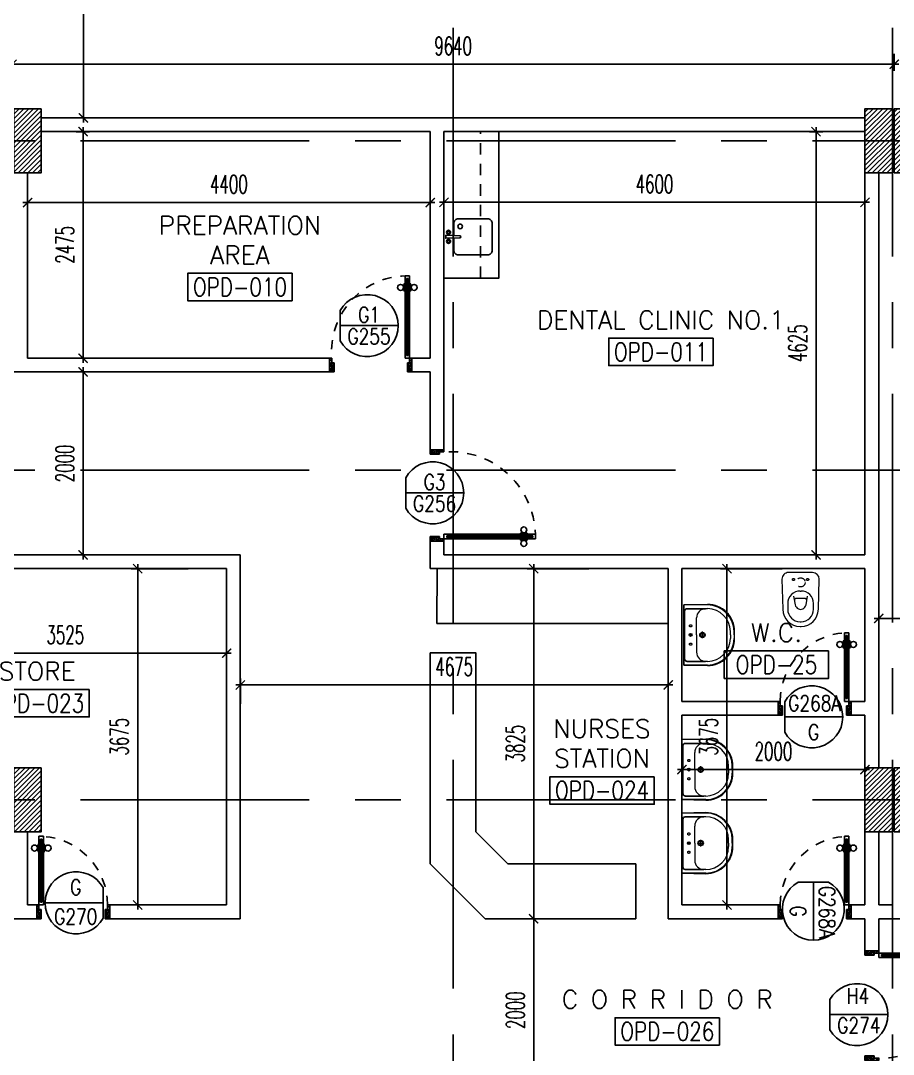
# Model space of a CAD drawing. Extents: x 417819.9 to 417911.9, y 43448 to 43539.2.
# Drawn here: x 417863.95 to 417873.49, y 43471.29 to 43482.59 of the extents above; entities that cross this region are included whole.
import ezdxf
from ezdxf.enums import TextEntityAlignment as Align

# ---------------------------------------------------------------- set-up
doc = ezdxf.new("R2010")
doc.units = 0
doc.header["$MEASUREMENT"] = 0
doc.header["$PDMODE"] = 3
doc.header["$PDSIZE"] = 0.1
for name, pattern in [('CENTERX2', [4, 2.5, -0.5, 0.5, -0.5]), ('DASHED', [0.75, 0.5, -0.25]), ('HIDDEN', [0.375, 0.25, -0.125]), ('HIDDEN2', [0.1875, 0.125, -0.0625])]:
    doc.linetypes.add(name, pattern=pattern)
doc.layers.get('0').update_dxf_attribs({"linetype": 'CONTINUOUS'})
doc.layers.get('DEFPOINTS').update_dxf_attribs({"linetype": 'CONTINUOUS'})
for name, color, linetype in [('AXES', 11, 'CENTERX2'), ('COL', 2, 'CONTINUOUS'), ('COUNTER', 2, 'CONTINUOUS'), ('DIM', 4, 'CONTINUOUS'), ('DOOR', 4, 'CONTINUOUS'), ('DOOR-CR', 2, 'CONTINUOUS'), ('DOOR-NO', 3, 'CONTINUOUS'), ('EJ', 8, 'CONTINUOUS'), ('FIX', 3, 'CONTINUOUS'), ('HAT', 8, 'CONTINUOUS'), ('ME-FIX', 3, 'CONTINUOUS'), ('RM-BOX', 2, 'CONTINUOUS'), ('RM-NAME', 2, 'CONTINUOUS'), ('RM-NO', 2, 'CONTINUOUS'), ('WALL', 2, 'CONTINUOUS')]:
    doc.layers.add(name, color=color, linetype=linetype)
doc.layers.get('EJ').off()
doc.styles.add('ROMANS', font='ROMANS.shx', dxfattribs={"width": 0.6})
doc.dimstyles.new('STANDARD in', dxfattribs={"dimtxt": 0.2, "dimasz": 0.1, "dimexe": 0.07, "dimexo": 0.05, "dimgap": 0.1, "dimtad": 1, "dimdec": 0, "dimlfac": 1000, "dimzin": 0, "dimdsep": 46, "dimtxsty": 'ROMANS', "dimblk": 'ARCHTICK', "dimcen": 0.05, "dimdle": 0.05, "dimclrd": 4, "dimclre": 4, "dimclrt": 2, "dimadec": 0, "dimazin": 0, "dimtfac": 1, "dimtdec": 0, "dimtmove": 2, "dimatfit": 3, "dimfxl": 0, "dimtolj": 1, "dimtzin": 0, "dimarcsym": 0})

# ---------------------------------------------------------------- blocks, each defined once
blk = doc.blocks.new('RM1')
at = {"layer": 'RM-BOX'}
blk.add_lwpolyline([(570, -200), (-570, -200), (-570, -500), (570, -500)], close=True, dxfattribs=at)
at = {"layer": 'RM-NAME', "style": 'ROMANS'}
for tag, p in [('ROOMNAME1', (0, 324)), ('ROOMNAME2', (0, 0))]:
    blk.add_attdef(tag, text='', height=200, dxfattribs=at).set_placement(p, align=Align.MIDDLE)
at = {"layer": 'RM-NO', "style": 'ROMANS', "width": 0.8}
blk.add_attdef('ROOMNO', text='', height=200, dxfattribs=at).set_placement((0, -350), align=Align.MIDDLE)
blk = doc.blocks.new('DD1')
at = {"layer": 'DOOR-CR'}
blk.add_line((-316, 0), (316, 0), dxfattribs=at)
blk.add_lwpolyline([(-316, -166, 3.820224), (-316, 166)], format="xyb", close=True, dxfattribs=at)
at = {"layer": 'DOOR-NO', "color": 255, "style": 'ROMANS'}
for tag, width, p in [('G', 0.8, (-22, 156)), ('0000', 0.7, (-22, -136))]:
    blk.add_attdef(tag, text='', height=196, dxfattribs=dict(at, width=width)).set_placement(p, align=Align.MIDDLE)
blk = doc.blocks.new('DOOR90')
at = {"layer": 'DOOR', "color": 7, "linetype": 'ByBlock'}
for p, q in [((-150, 0), (0, 0)), ((-150, 0), (-150, -25)), ((0, -50), (-114, 0)), ((0, -50), (-40, 0)), ((0, -50), (0, 0)), ((-1000, -25), (-1050, -25)), ((-1050, -75), (-1050, -25)), ((-1050, -25), (-1050, -75)), ((-1000, -75), (-1050, -75)), ((-1000, -42), (-1020, -42)), ((-1020, -42), (-1020, -58)), ((-1000, -58), (-1020, -58)), ((-1000, -25), (-1000, -42)), ((-1000, -58), (-1000, -75)), ((-878, -18), (-968, -18)), ((-968, -25), (-968, -18)), ((-968, -75), (-968, -82)), ((-878, -82), (-968, -82)), ((-955, -9), (-890, -9)), ((-955, -18), (-955, -9)), ((-955, -18), (-890, -18)), ((-955, -82), (-890, -82)), ((-955, -82), (-955, -91)), ((-955, -91), (-890, -91)), ((-890, -18), (-890, -9)), ((-890, -82), (-890, -91)), ((-878, -25), (-878, -18)), ((-878, -75), (-878, -82)), ((-200, -25), (-150, -25)), ((-200, -42), (-200, -25)), ((-180, -42), (-200, -42)), ((-200, -58), (-180, -58)), ((-200, -75), (-200, -58)), ((-150, -75), (-200, -75)), ((-180, -58), (-180, -42)), ((-150, -25), (-100, -25)), ((-150, -75), (-150, -25)), ((-100, -25), (-100, -50)), ((0, -50), (-100, -37)), ((-100, -50), (0, -50)), ((-150, -875), (-100, -875)), ((-150, -900), (-150, -875)), ((-150, -900), (0, -900)), ((0, -900), (-150, -900)), ((0, -850), (-114, -900)), ((-100, -875), (-100, -850)), ((0, -850), (-100, -863)), ((-100, -850), (0, -850)), ((0, -850), (-40, -900)), ((0, -850), (0, -900))]:
    blk.add_line(p, q, dxfattribs=at)
at = {"layer": 'DOOR', "linetype": 'ByBlock'}
for p, q in [((-200, -25), (-1000, -25)), ((-200, -42), (-1000, -42)), ((-200, -58), (-1000, -58)), ((-1000, -75), (-200, -75))]:
    blk.add_line(p, q, dxfattribs=at)
at = {"layer": 'DOOR', "color": 7, "linetype": 'ByBlock'}
for centre in [(-923, 24), (-923, -124)]:
    blk.add_circle(centre, 32.4, dxfattribs=at)
for centre, radius, start, end in [((0, -50), 154, 161.1053, 166.2858), ((0, -50), 94.4, 148.0182, 180), ((0, -50), 134, 158.1598, 169.28), ((0, -50), 114, 154.0838, 167.3774), ((0, -50), 74.4, 137.7764, 180), ((0, -50), 54.4, 113.2074, 180), ((0, -50), 34.4, 90, 180), ((0, -50), 14.4, 90, 180), ((0, -850), 154, 193.7142, 198.8947), ((0, -850), 134, 190.72, 201.8402), ((0, -850), 94.4, 180, 211.9818), ((0, -850), 74.4, 180, 222.2236), ((0, -850), 54.4, 180, 246.7926), ((0, -850), 34.4, 180, 270), ((0, -850), 14.4, 180, 270)]:
    blk.add_arc(centre, radius, start, end, dxfattribs=at)
at = {"layer": 'DOOR', "linetype": 'HIDDEN', "ltscale": 0.5}
blk.add_arc((-222, -50), 828, 178.2701, 275.003, dxfattribs=at)
blk = doc.blocks.new('C11')
at = {"layer": 'HAT'}
h = blk.add_hatch(dxfattribs=at)
h.set_pattern_fill('ANSI31', color=256, scale=300, style=0)
h.set_pattern_definition([(45, (-383765.23, -62181), (-26.5165043, 26.5165043), [])])
h.paths.add_polyline_path([(-20, 350), (-20, 700), (-320, 700), (-320, 350)])
h.paths.add_polyline_path([(-320, 0), (-20, 0), (-20, 350), (-320, 350)])
h = blk.add_hatch(dxfattribs=at)
h.set_pattern_fill('ANSI31', color=256, scale=300, style=0)
h.set_pattern_definition([(45, (-383445.23, -62181), (-26.5165043, 26.5165043), [])])
h.paths.add_polyline_path([(300, 350), (300, 700), (0, 700), (0, 350)])
h.paths.add_polyline_path([(0, 0), (300, 0), (300, 350), (0, 350)])
at = {"layer": 'COL'}
for points in [[(-20, 700), (-20, 0), (-320, 0), (-320, 700)], [(300, 700), (300, 0), (0, 0), (0, 700)]]:
    blk.add_lwpolyline(points, close=True, dxfattribs=at)
blk = doc.blocks.new('DOOR80')
at = {"layer": 'DOOR', "color": 7, "linetype": 'ByBlock'}
for p, q in [((-150, 800), (0, 800)), ((-150, 800), (-150, 775)), ((0, 800), (-150, 800)), ((0, 750), (-114, 800)), ((0, 750), (-40, 800)), ((0, 750), (0, 800)), ((-150, 775), (-100, 775)), ((-100, 775), (-100, 750)), ((0, 750), (-100, 763)), ((-100, 750), (0, 750)), ((-850, 75), (-900, 75)), ((-900, 75), (-900, 25)), ((-900, 25), (-900, 75)), ((-850, 25), (-900, 25)), ((-850, 58), (-870, 58)), ((-870, 42), (-870, 58)), ((-850, 42), (-870, 42)), ((-850, 58), (-850, 75)), ((-850, 25), (-850, 42)), ((-727, 82), (-817, 82)), ((-817, 75), (-817, 82)), ((-817, 25), (-817, 18)), ((-727, 18), (-817, 18)), ((-805, 91), (-740, 91)), ((-805, 82), (-805, 91)), ((-805, 82), (-740, 82)), ((-805, 18), (-740, 18)), ((-805, 18), (-805, 9)), ((-805, 9), (-740, 9)), ((-740, 82), (-740, 91)), ((-740, 18), (-740, 9)), ((-727, 75), (-727, 82)), ((-727, 25), (-727, 18)), ((-150, 75), (-200, 75)), ((-200, 75), (-200, 58)), ((-200, 58), (-180, 58)), ((-180, 42), (-200, 42)), ((-200, 42), (-200, 25)), ((-200, 25), (-150, 25)), ((-180, 58), (-180, 42)), ((-150, 75), (-150, 25)), ((-150, 25), (-100, 25)), ((-150, 0), (-150, 25)), ((0, 0), (-150, 0)), ((0, 50), (-114, 0)), ((-100, 25), (-100, 50)), ((0, 50), (-100, 37)), ((-100, 50), (0, 50)), ((0, 50), (-40, 0)), ((0, 50), (0, 0))]:
    blk.add_line(p, q, dxfattribs=at)
at = {"layer": 'DOOR', "linetype": 'ByBlock'}
for p, q in [((-850, 75), (-200, 75)), ((-200, 58), (-850, 58)), ((-200, 42), (-850, 42)), ((-200, 25), (-850, 25))]:
    blk.add_line(p, q, dxfattribs=at)
at = {"layer": 'DOOR', "color": 7, "linetype": 'ByBlock'}
for centre in [(-772, 124), (-772, -24)]:
    blk.add_circle(centre, 32.4, dxfattribs=at)
for centre, radius, start, end in [((0, 750), 154, 161.1053, 166.2858), ((0, 750), 134, 158.1598, 169.28), ((0, 750), 94.4, 148.0182, 180), ((0, 750), 74.4, 137.7764, 180), ((0, 750), 54.4, 113.2074, 180), ((0, 750), 34.4, 90, 180), ((0, 750), 14.4, 90, 180), ((0, 50), 154, 193.7142, 198.8947), ((0, 50), 134, 190.72, 201.8402), ((0, 50), 114, 192.6226, 205.9162), ((0, 50), 94.4, 180, 211.9818), ((0, 50), 74.4, 180, 222.2236), ((0, 50), 54.4, 180, 246.7926), ((0, 50), 34.4, 180, 270), ((0, 50), 14.4, 180, 270)]:
    blk.add_arc(centre, radius, start, end, dxfattribs=at)
at = {"layer": 'DOOR', "linetype": 'HIDDEN', "ltscale": 0.5}
blk.add_arc((-149, 23), 752, 90.0695, 176.0204, dxfattribs=at)
blk = doc.blocks.new('_ARCHTICK')
at = {"color": 0, "linetype": 'ByBlock', "const_width": 0.15}
blk.add_lwpolyline([(-0.5, -0.5), (0.5, 0.5)], dxfattribs=at)
blk = doc.blocks.new('*D371')
at = {"layer": 'DEFPOINTS', "color": 0}
for p in [(417873.327, 43476.137), (417873.327, 43476.055), (417880.797, 43476.137)]:
    blk.add_point(p, dxfattribs=at)
at = {"layer": 'DIM', "color": 4, "lineweight": -2}
for p, q in [((417880.847, 43476.055), (417873.277, 43476.055)), ((417873.327, 43476.087), (417873.327, 43475.985)), ((417880.797, 43476.087), (417880.797, 43475.985))]:
    blk.add_line(p, q, dxfattribs=at)
at = {"layer": 'DIM', "color": 4, "lineweight": -2, "xscale": 0.1, "yscale": 0.1, "zscale": 0.1, "rotation": 180}
blk.add_blockref('_ARCHTICK', (417873.327, 43476.055), dxfattribs=at)
at = {"layer": 'DIM', "color": 4, "lineweight": -2, "xscale": 0.1, "yscale": 0.1, "zscale": 0.1}
blk.add_blockref('_ARCHTICK', (417880.797, 43476.055), dxfattribs=at)
at = {"layer": 'DIM', "color": 2, "insert": (417877.062, 43476.255), "char_height": 0.2, "attachment_point": 5, "style": 'ROMANS'}
blk.add_mtext('\\A1;7470', dxfattribs=at)
blk = doc.blocks.new('*D372')
at = {"layer": 'DEFPOINTS', "color": 0}
for p in [(417871.177, 43474.71), (417873.177, 43474.712), (417873.177, 43474.403)]:
    blk.add_point(p, dxfattribs=at)
at = {"layer": 'DIM', "color": 4, "lineweight": -2}
for p, q in [((417871.177, 43474.66), (417871.177, 43474.333)), ((417873.177, 43474.662), (417873.177, 43474.333)), ((417871.127, 43474.403), (417873.227, 43474.403))]:
    blk.add_line(p, q, dxfattribs=at)
at = {"layer": 'DIM', "color": 4, "lineweight": -2, "xscale": 0.1, "yscale": 0.1, "zscale": 0.1, "rotation": 180}
blk.add_blockref('_ARCHTICK', (417871.177, 43474.403), dxfattribs=at)
at = {"layer": 'DIM', "color": 4, "lineweight": -2, "xscale": 0.1, "yscale": 0.1, "zscale": 0.1}
blk.add_blockref('_ARCHTICK', (417873.177, 43474.403), dxfattribs=at)
at = {"layer": 'DIM', "color": 2, "insert": (417872.177, 43474.603), "char_height": 0.2, "attachment_point": 5, "style": 'ROMANS'}
blk.add_mtext('\\A1;2000', dxfattribs=at)
blk = doc.blocks.new('*D373')
at = {"layer": 'DEFPOINTS', "color": 0}
for p in [(417872.323, 43476.599), (417871.669, 43472.924), (417871.702, 43472.924)]:
    blk.add_point(p, dxfattribs=at)
at = {"layer": 'DIM', "color": 4, "lineweight": -2}
for p, q in [((417872.273, 43476.599), (417871.599, 43476.599)), ((417871.669, 43476.649), (417871.669, 43472.874)), ((417871.652, 43472.924), (417871.599, 43472.924))]:
    blk.add_line(p, q, dxfattribs=at)
at = {"layer": 'DIM', "color": 4, "lineweight": -2, "xscale": 0.1, "yscale": 0.1, "zscale": 0.1}
for p, rotation in [((417871.669, 43476.599), 90), ((417871.669, 43472.924), 270)]:
    blk.add_blockref('_ARCHTICK', p, dxfattribs=dict(at, rotation=rotation))
at = {"layer": 'DIM', "color": 2, "insert": (417871.469, 43474.762), "char_height": 0.2, "attachment_point": 5, "rotation": 90, "style": 'ROMANS'}
blk.add_mtext('\\A1;3675', dxfattribs=at)
blk = doc.blocks.new('*D374')
at = {"layer": 'DEFPOINTS', "color": 0}
for p in [(417872.767, 43481.374), (417872.642, 43476.749), (417872.767, 43476.749)]:
    blk.add_point(p, dxfattribs=at)
at = {"layer": 'DIM', "color": 4, "lineweight": -2}
for p, q in [((417872.717, 43481.374), (417872.572, 43481.374)), ((417872.642, 43481.424), (417872.642, 43476.699)), ((417872.717, 43476.749), (417872.572, 43476.749))]:
    blk.add_line(p, q, dxfattribs=at)
at = {"layer": 'DIM', "color": 4, "lineweight": -2, "xscale": 0.1, "yscale": 0.1, "zscale": 0.1}
for p, rotation in [((417872.642, 43481.374), 90), ((417872.642, 43476.749), 270)]:
    blk.add_blockref('_ARCHTICK', p, dxfattribs=dict(at, rotation=rotation))
at = {"layer": 'DIM', "color": 2, "insert": (417872.442, 43479.062), "char_height": 0.2, "attachment_point": 5, "rotation": 90, "style": 'ROMANS'}
blk.add_mtext('\\A1;4625', dxfattribs=at)
blk = doc.blocks.new('*D375')
at = {"layer": 'DEFPOINTS', "color": 0}
for p in [(417873.177, 43480.602), (417868.577, 43480.415), (417873.177, 43480.415)]:
    blk.add_point(p, dxfattribs=at)
at = {"layer": 'DIM', "color": 4, "lineweight": -2}
for p, q in [((417868.577, 43480.465), (417868.577, 43480.672)), ((417873.177, 43480.465), (417873.177, 43480.672)), ((417868.527, 43480.602), (417873.227, 43480.602))]:
    blk.add_line(p, q, dxfattribs=at)
at = {"layer": 'DIM', "color": 4, "lineweight": -2, "xscale": 0.1, "yscale": 0.1, "zscale": 0.1, "rotation": 180}
blk.add_blockref('_ARCHTICK', (417868.577, 43480.602), dxfattribs=at)
at = {"layer": 'DIM', "color": 4, "lineweight": -2, "xscale": 0.1, "yscale": 0.1, "zscale": 0.1}
blk.add_blockref('_ARCHTICK', (417873.177, 43480.602), dxfattribs=at)
at = {"layer": 'DIM', "color": 2, "insert": (417870.877, 43480.802), "char_height": 0.2, "attachment_point": 5, "style": 'ROMANS'}
blk.add_mtext('\\A1;4600', dxfattribs=at)
blk = doc.blocks.new('*D376')
at = {"layer": 'DEFPOINTS', "color": 0}
for p in [(417868.427, 43481.114), (417864.027, 43480.763), (417864.027, 43480.6)]:
    blk.add_point(p, dxfattribs=at)
at = {"layer": 'DIM', "color": 4, "lineweight": -2}
for p, q in [((417868.427, 43481.064), (417868.427, 43480.53)), ((417864.027, 43480.713), (417864.027, 43480.53)), ((417868.477, 43480.6), (417863.977, 43480.6))]:
    blk.add_line(p, q, dxfattribs=at)
at = {"layer": 'DIM', "color": 4, "lineweight": -2, "xscale": 0.1, "yscale": 0.1, "zscale": 0.1, "rotation": 180}
blk.add_blockref('_ARCHTICK', (417864.027, 43480.6), dxfattribs=at)
at = {"layer": 'DIM', "color": 4, "lineweight": -2, "xscale": 0.1, "yscale": 0.1, "zscale": 0.1}
blk.add_blockref('_ARCHTICK', (417868.427, 43480.6), dxfattribs=at)
at = {"layer": 'DIM', "color": 2, "insert": (417866.227, 43480.8), "char_height": 0.2, "attachment_point": 5, "style": 'ROMANS'}
blk.add_mtext('\\A1;4400', dxfattribs=at)
blk = doc.blocks.new('*D377')
at = {"layer": 'DEFPOINTS', "color": 0}
for p in [(417864.509, 43481.374), (417864.509, 43478.899), (417864.634, 43478.899)]:
    blk.add_point(p, dxfattribs=at)
at = {"layer": 'DIM', "color": 4, "lineweight": -2}
for p, q in [((417864.559, 43481.374), (417864.704, 43481.374)), ((417864.634, 43481.424), (417864.634, 43478.849)), ((417864.559, 43478.899), (417864.704, 43478.899))]:
    blk.add_line(p, q, dxfattribs=at)
at = {"layer": 'DIM', "color": 4, "lineweight": -2, "xscale": 0.1, "yscale": 0.1, "zscale": 0.1}
for p, rotation in [((417864.634, 43481.374), 90), ((417864.634, 43478.899), 270)]:
    blk.add_blockref('_ARCHTICK', p, dxfattribs=dict(at, rotation=rotation))
at = {"layer": 'DIM', "color": 2, "insert": (417864.434, 43480.137), "char_height": 0.2, "attachment_point": 5, "rotation": 90, "style": 'ROMANS'}
blk.add_mtext('\\A1;2475', dxfattribs=at)
blk = doc.blocks.new('*D378')
at = {"layer": 'DEFPOINTS', "color": 0}
for p in [(417864.194, 43478.749), (417864.194, 43476.749), (417864.634, 43476.749)]:
    blk.add_point(p, dxfattribs=at)
at = {"layer": 'DIM', "color": 4, "lineweight": -2}
for p, q in [((417864.244, 43478.749), (417864.704, 43478.749)), ((417864.634, 43478.799), (417864.634, 43476.699)), ((417864.244, 43476.749), (417864.704, 43476.749))]:
    blk.add_line(p, q, dxfattribs=at)
at = {"layer": 'DIM', "color": 4, "lineweight": -2, "xscale": 0.1, "yscale": 0.1, "zscale": 0.1}
for p, rotation in [((417864.634, 43478.749), 90), ((417864.634, 43476.749), 270)]:
    blk.add_blockref('_ARCHTICK', p, dxfattribs=dict(at, rotation=rotation))
at = {"layer": 'DIM', "color": 2, "insert": (417864.434, 43477.749), "char_height": 0.2, "attachment_point": 5, "rotation": 90, "style": 'ROMANS'}
blk.add_mtext('\\A1;2000', dxfattribs=at)
blk = doc.blocks.new('*D685')
at = {"layer": 'DEFPOINTS', "color": 0}
for p in [(417865.832, 43476.599), (417865.23, 43472.924), (417865.614, 43472.924)]:
    blk.add_point(p, dxfattribs=at)
at = {"layer": 'DIM', "color": 4, "lineweight": -2}
for p, q in [((417865.782, 43476.599), (417865.16, 43476.599)), ((417865.23, 43476.649), (417865.23, 43472.874)), ((417865.564, 43472.924), (417865.16, 43472.924))]:
    blk.add_line(p, q, dxfattribs=at)
at = {"layer": 'DIM', "color": 4, "lineweight": -2, "xscale": 0.1, "yscale": 0.1, "zscale": 0.1}
for p, rotation in [((417865.23, 43476.599), 90), ((417865.23, 43472.924), 270)]:
    blk.add_blockref('_ARCHTICK', p, dxfattribs=dict(at, rotation=rotation))
at = {"layer": 'DIM', "color": 2, "insert": (417865.03, 43474.762), "char_height": 0.2, "attachment_point": 5, "rotation": 90, "style": 'ROMANS'}
blk.add_mtext('\\A1;3675', dxfattribs=at)
blk = doc.blocks.new('*D688')
at = {"layer": 'DEFPOINTS', "color": 0}
for p in [(417866.352, 43475.328), (417866.352, 43475.073), (417871.027, 43475.073)]:
    blk.add_point(p, dxfattribs=at)
at = {"layer": 'DIM', "color": 4, "lineweight": -2}
for p, q in [((417866.352, 43475.123), (417866.352, 43475.398)), ((417871.027, 43475.123), (417871.027, 43475.398)), ((417871.077, 43475.328), (417866.302, 43475.328))]:
    blk.add_line(p, q, dxfattribs=at)
at = {"layer": 'DIM', "color": 4, "lineweight": -2, "xscale": 0.1, "yscale": 0.1, "zscale": 0.1, "rotation": 180}
blk.add_blockref('_ARCHTICK', (417866.352, 43475.328), dxfattribs=at)
at = {"layer": 'DIM', "color": 4, "lineweight": -2, "xscale": 0.1, "yscale": 0.1, "zscale": 0.1}
blk.add_blockref('_ARCHTICK', (417871.027, 43475.328), dxfattribs=at)
at = {"layer": 'DIM', "color": 2, "insert": (417868.689, 43475.528), "char_height": 0.2, "attachment_point": 5, "style": 'ROMANS'}
blk.add_mtext('\\A1;4675', dxfattribs=at)
blk = doc.blocks.new('*D687')
at = {"layer": 'DEFPOINTS', "color": 0}
for p in [(417866.202, 43476.208), (417862.677, 43475.807), (417862.677, 43475.676)]:
    blk.add_point(p, dxfattribs=at)
at = {"layer": 'DIM', "color": 4, "lineweight": -2}
for p, q in [((417866.202, 43476.158), (417866.202, 43475.606)), ((417862.677, 43475.757), (417862.677, 43475.606)), ((417866.252, 43475.676), (417862.627, 43475.676))]:
    blk.add_line(p, q, dxfattribs=at)
at = {"layer": 'DIM', "color": 4, "lineweight": -2, "xscale": 0.1, "yscale": 0.1, "zscale": 0.1, "rotation": 180}
blk.add_blockref('_ARCHTICK', (417862.677, 43475.676), dxfattribs=at)
at = {"layer": 'DIM', "color": 4, "lineweight": -2, "xscale": 0.1, "yscale": 0.1, "zscale": 0.1}
blk.add_blockref('_ARCHTICK', (417866.202, 43475.676), dxfattribs=at)
at = {"layer": 'DIM', "color": 2, "insert": (417864.439, 43475.876), "char_height": 0.2, "attachment_point": 5, "style": 'ROMANS'}
blk.add_mtext('\\A1;3525', dxfattribs=at)
blk = doc.blocks.new('A$C24ED45A6')
at = {"layer": 'DOOR', "color": 0, "linetype": 'ByBlock'}
for p, q in [((925, 1100), (925, 1150)), ((925, 1150), (975, 1150)), ((975, 1150), (925, 1150)), ((975, 1100), (975, 1150)), ((909, 1055), (909, 990)), ((918, 1055), (909, 1055)), ((918, 978), (918, 1068)), ((925, 1068), (918, 1068)), ((918, 1055), (918, 990)), ((942, 1100), (925, 1100)), ((942, 1100), (942, 1120)), ((958, 1120), (942, 1120)), ((958, 1100), (958, 1120)), ((975, 1100), (958, 1100)), ((975, 1068), (982, 1068)), ((982, 978), (982, 1068)), ((982, 1055), (982, 990)), ((982, 1055), (991, 1055)), ((991, 1055), (991, 990)), ((918, 990), (909, 990)), ((925, 978), (918, 978)), ((975, 978), (982, 978)), ((982, 990), (991, 990)), ((0, 0), (0, 150)), ((0, 150), (25, 150)), ((25, 150), (25, 100)), ((925, 150), (925, 200)), ((925, 200), (942, 200)), ((925, 150), (975, 150)), ((942, 200), (942, 180)), ((942, 180), (958, 180)), ((958, 180), (958, 200)), ((958, 200), (975, 200)), ((975, 200), (975, 150)), ((1000, 150), (975, 150)), ((975, 150), (975, 100)), ((1000, 150), (1000, 0)), ((50, 0), (0, 0)), ((25, 100), (50, 100)), ((50, 100), (50, 0)), ((975, 100), (950, 100)), ((950, 100), (950, 0)), ((950, 0), (1000, 0))]:
    blk.add_line(p, q, dxfattribs=at)
at = {"layer": 'DOOR', "linetype": 'ByBlock'}
for p, q in [((925, 1100), (925, 200)), ((942, 200), (942, 1100)), ((958, 200), (958, 1100)), ((975, 200), (975, 1100))]:
    blk.add_line(p, q, dxfattribs=at)
at = {"layer": 'DOOR', "color": 9, "linetype": 'ByBlock'}
for p, q in [((50, 0), (0, 114)), ((950, 0), (1000, 114)), ((50, 0), (0, 40)), ((50, 0), (37, 100)), ((950, 0), (963, 100)), ((950, 0), (1000, 40))]:
    blk.add_line(p, q, dxfattribs=at)
at = {"layer": 'DOOR', "color": 0, "linetype": 'ByBlock'}
for centre in [(876, 1023), (1024, 1023)]:
    blk.add_circle(centre, 32.4, dxfattribs=at)
at = {"layer": 'DOOR', "linetype": 'HIDDEN', "ltscale": 0.5}
blk.add_arc((950, 222), 928, 88.456, 184.4816, dxfattribs=at)
at = {"layer": 'DOOR', "color": 9, "linetype": 'ByBlock'}
for centre, radius, start, end in [((50, 0), 154, 103.7142, 108.8947), ((50, 0), 134, 100.72, 111.8402), ((950, 0), 134, 68.1598, 79.28), ((950, 0), 154, 71.1053, 76.2858), ((50, 0), 114, 102.6226, 115.9162), ((50, 0), 94.4, 90, 121.9818), ((50, 0), 74.4, 90, 132.2236), ((50, 0), 54.4, 90, 156.7926), ((50, 0), 34.4, 90, 180), ((50, 0), 14.4, 90, 180), ((950, 0), 94.4, 58.0182, 90), ((950, 0), 74.4, 47.7764, 90), ((950, 0), 54.4, 23.2074, 90), ((950, 0), 34.4, 0, 90), ((950, 0), 14.4, 0, 90), ((950, 0), 114, 64.0838, 77.3774)]:
    blk.add_arc(centre, radius, start, end, dxfattribs=at)
at = {"layer": 'WALL'}
blk.add_line((1000, 0), (1000, 150), dxfattribs=at)
blk = doc.blocks.new('LAV-003')
at = {"layer": 'FIX', "linetype": 'ByBlock'}
blk.add_line((-328, -25), (328, -25), dxfattribs=at)
at = {"layer": 'FIX', "linetype": 'Continuous', "lineweight": 20}
for p, q in [((-328, -285), (-328, -25)), ((328, -285), (328, -25)), ((0, -165), (-187, -165)), ((0, -165), (187, -165)), ((-288, -285), (-288, -265)), ((287, -285), (287, -265)), ((0, -535), (-38, -535)), ((0, -535), (38, -535)), ((0, -575), (-38, -575)), ((0, -575), (38, -575))]:
    blk.add_line(p, q, dxfattribs=at)
at = {"layer": 'FIX', "linetype": 'ByBlock', "ltscale": 0.3}
for p, q in [((-288, -265), (-288, -60)), ((0, -35), (-262, -35)), ((0, -35), (262, -35)), ((287, -265), (287, -60))]:
    blk.add_line(p, q, dxfattribs=at)
at = {"layer": 'FIX', "lineweight": 20}
for p, q in [((-16, -101), (15, -101)), ((0, -85), (0, -116))]:
    blk.add_line(p, q, dxfattribs=at)
at = {"layer": 'FIX', "linetype": 'DASHED', "lineweight": 20, "ltscale": 0.04}
for p, q in [((0, -194), (0, -266)), ((-36, -230), (37, -230))]:
    blk.add_line(p, q, dxfattribs=at)
at = {"layer": 'FIX', "linetype": 'Continuous', "lineweight": 20}
blk.add_lwpolyline([(295, -25), (0, -25), (-328, -25), (-334, -285, 0.414214), (-38, -582), (0, -582), (38, -582, 0.414214), (334, -285), (328, -25), (0, -25)], format="xyb", dxfattribs=at)
at = {"layer": 'FIX', "linetype": 'HIDDEN', "lineweight": 20, "ltscale": 0.05}
for centre in [(-100, -101), (100, -101)]:
    blk.add_circle(centre, 12.4, dxfattribs=at)
at = {"layer": 'FIX', "lineweight": 20}
for centre, radius in [((0, -101), 15.5), ((0, -230), 29.5), ((0, -230), 22.5)]:
    blk.add_circle(centre, radius, dxfattribs=at)
at = {"layer": 'FIX', "linetype": 'ByBlock', "ltscale": 0.3}
for centre, start, end in [((-262, -60), 90, 180), ((262, -60), 0, 90)]:
    blk.add_arc(centre, 25, start, end, dxfattribs=at)
at = {"layer": 'FIX', "linetype": 'Continuous', "lineweight": 20}
for centre, radius, start, end in [((-187, -265), 100, 90, 180), ((187, -265), 100, 0, 90), ((-38, -285), 290, 180, 270), ((-38, -285), 250, 180, 270), ((38, -285), 290, 270, 0), ((38, -285), 250, 270, 0)]:
    blk.add_arc(centre, radius, start, end, dxfattribs=at)
blk = doc.blocks.new('WC1')
at = {"layer": 'FIX', "lineweight": 20}
for p, q in [((35, 204), (-293, 194)), ((-230, 141), (-293, 141)), ((108, 0), (108, 131)), ((-482, 5), (-482, -5)), ((-429, 5), (-429, -5)), ((-289, 24), (-295, 0)), ((-295, 0), (-289, -24)), ((-150, 76), (-245, 60)), ((-94, 5), (-94, -5)), ((108, -131), (108, 0)), ((-245, -60), (-150, -76)), ((-293, -141), (-230, -141)), ((-293, -194), (35, -204)), ((32, -204), (35, -204))]:
    blk.add_line(p, q, dxfattribs=at)
at = {"layer": 'FIX', "linetype": 'Continuous', "lineweight": 20}
blk.add_line((-175, -47), (-175, 45), dxfattribs=at)
at = {"layer": 'FIX', "linetype": 'HIDDEN2', "lineweight": 20, "ltscale": 0.3}
blk.add_circle((0, 0), 49.8, dxfattribs=at)
at = {"layer": 'FIX', "linetype": 'HIDDEN', "lineweight": 20, "ltscale": 0.05}
for centre in [(32, 78), (32, -77)]:
    blk.add_circle(centre, 11.6, dxfattribs=at)
at = {"layer": 'FIX', "lineweight": 20}
for centre, radius, start, end in [((-293, 5), 189, 90, 180), ((-293, 5), 136, 90, 180), ((-230, 5), 136, 360, 90), ((35, 131), 73, 360, 90), ((-228, -7), 68.2, 128.9242, 152.8468), ((-219, -18), 82, 108.496, 128.9242), ((-293, -5), 189, 180, 270), ((-293, -5), 136, 180, 270), ((-228, 7), 68.2, 207.1532, 231.0758), ((-219, 18), 82, 231.0758, 251.504), ((-230, -5), 136, 270, 0), ((35, -131), 73, 270, 0)]:
    blk.add_arc(centre, radius, start, end, dxfattribs=at)
at = {"layer": 'FIX', "linetype": 'Continuous', "lineweight": 20}
for centre, start, end in [((-198, 46), 357.6662, 91.6121), ((-197, -46), 268.3879, 2.3338)]:
    blk.add_arc(centre, 22.3, start, end, dxfattribs=at)
blk = doc.blocks.new('DOOR100')
at = {"layer": 'DOOR', "color": 7, "linetype": 'ByBlock'}
for p, q in [((-75, 1250), (-75, 1300)), ((-75, 1300), (-25, 1300)), ((-25, 1300), (-75, 1300)), ((-58, 1250), (-75, 1250)), ((-58, 1250), (-58, 1270)), ((-42, 1270), (-58, 1270)), ((-42, 1250), (-42, 1270)), ((-25, 1250), (-42, 1250)), ((-25, 1250), (-25, 1300)), ((-91, 1205), (-91, 1140)), ((-82, 1205), (-91, 1205)), ((-82, 1140), (-91, 1140)), ((-82, 1128), (-82, 1218)), ((-75, 1218), (-82, 1218)), ((-82, 1205), (-82, 1140)), ((-25, 1218), (-18, 1218)), ((-18, 1128), (-18, 1218)), ((-18, 1205), (-18, 1140)), ((-18, 1205), (-9, 1205)), ((-18, 1140), (-9, 1140)), ((-9, 1205), (-9, 1140)), ((-75, 1128), (-82, 1128)), ((-25, 1128), (-18, 1128)), ((-1200, 0), (-1200, 150)), ((-1200, 150), (-1175, 150)), ((-1200, 150), (-1200, 0)), ((-1150, 0), (-1200, 114)), ((-1175, 150), (-1175, 100)), ((-75, 200), (-58, 200)), ((-75, 150), (-75, 200)), ((-75, 150), (-25, 150)), ((-58, 200), (-58, 180)), ((-58, 180), (-42, 180)), ((-50, 0), (0, 114)), ((-42, 200), (-25, 200)), ((-42, 180), (-42, 200)), ((-25, 200), (-25, 150)), ((0, 150), (-25, 150)), ((-25, 150), (-25, 100)), ((0, 0), (0, 150)), ((0, 150), (0, 0)), ((-1150, 0), (-1200, 40)), ((-1150, 0), (-1200, 0)), ((-1175, 100), (-1150, 100)), ((-1150, 0), (-1163, 100)), ((-1150, 100), (-1150, 0)), ((-50, 100), (-50, 0)), ((-50, 0), (-37, 100)), ((-25, 100), (-50, 100)), ((-50, 0), (0, 40)), ((-50, 0), (0, 0))]:
    blk.add_line(p, q, dxfattribs=at)
at = {"layer": 'DOOR', "linetype": 'ByBlock'}
for p, q in [((-75, 1250), (-75, 200)), ((-58, 200), (-58, 1250)), ((-42, 200), (-42, 1250)), ((-25, 200), (-25, 1250))]:
    blk.add_line(p, q, dxfattribs=at)
at = {"layer": 'DOOR', "color": 7, "linetype": 'ByBlock'}
for centre in [(-124, 1173), (24, 1173)]:
    blk.add_circle(centre, 32.4, dxfattribs=at)
at = {"layer": 'DOOR', "linetype": 'HIDDEN', "ltscale": 0.5}
blk.add_arc((-25, 150), 1150, 90, 180, dxfattribs=at)
at = {"layer": 'DOOR', "color": 7, "linetype": 'ByBlock'}
for centre, radius, start, end in [((-1150, 0), 154, 103.7142, 108.8947), ((-1150, 0), 134, 100.72, 111.8402), ((-50, 0), 134, 68.1598, 79.28), ((-50, 0), 154, 71.1053, 76.2858), ((-1150, 0), 94.4, 90, 121.9818), ((-1150, 0), 74.4, 90, 132.2236), ((-1150, 0), 54.4, 90, 156.7926), ((-1150, 0), 34.4, 90, 180), ((-1150, 0), 14.4, 90, 180), ((-50, 0), 94.4, 58.0182, 90), ((-50, 0), 74.4, 47.7764, 90), ((-50, 0), 54.4, 23.2074, 90), ((-50, 0), 34.4, 0, 90), ((-50, 0), 14.4, 0, 90), ((-50, 0), 114, 64.0838, 77.3774)]:
    blk.add_arc(centre, radius, start, end, dxfattribs=at)
blk = doc.blocks.new('A$C4EEB47EC')
at = {"layer": 'ME-FIX', "linetype": 'HIDDEN2'}
blk.add_line((1.6, 0.4), (0, 0.4), dxfattribs=at)
at = {"layer": 'ME-FIX'}
blk.add_lwpolyline([(0, 0.6), (1.6, 0.6), (1.6, 0)], dxfattribs=at)
blk.add_lwpolyline([(1.162, 0.107), (1.296, 0.107, 0.414214), (1.346, 0.157), (1.346, 0.478, 0.414214), (1.296, 0.528), (1.003, 0.528, 0.414214), (0.953, 0.478), (0.953, 0.157, 0.414214), (1.003, 0.107), (1.137, 0.107)], format="xyb", dxfattribs=at)
blk.add_lwpolyline([(1.133, 0.019), (1.165, 0.019), (1.159, 0.174, 1), (1.139, 0.174)], format="xyb", close=True, dxfattribs=at)
for centre, radius in [((1.035, 0.177), 0.0255), ((1.1, 0.05), 0.0217), ((1.1, 0.05), 0.014), ((1.199, 0.05), 0.0217), ((1.199, 0.05), 0.014)]:
    blk.add_circle(centre, radius, dxfattribs=at)
blk = doc.blocks.new('*D716')
at = {"layer": 'DEFPOINTS', "color": 0}
for p in [(417870.211, 43476.599), (417869.557, 43472.774), (417869.565, 43472.774)]:
    blk.add_point(p, dxfattribs=at)
at = {"layer": 'DIM', "color": 4, "lineweight": -2}
for p, q in [((417870.161, 43476.599), (417869.487, 43476.599)), ((417869.557, 43476.649), (417869.557, 43472.724)), ((417869.515, 43472.774), (417869.487, 43472.774))]:
    blk.add_line(p, q, dxfattribs=at)
at = {"layer": 'DIM', "color": 4, "lineweight": -2, "xscale": 0.1, "yscale": 0.1, "zscale": 0.1}
for p, rotation in [((417869.557, 43476.599), 90), ((417869.557, 43472.774), 270)]:
    blk.add_blockref('_ARCHTICK', p, dxfattribs=dict(at, rotation=rotation))
at = {"layer": 'DIM', "color": 2, "insert": (417869.357, 43474.687), "char_height": 0.2, "attachment_point": 5, "rotation": 90, "style": 'ROMANS'}
blk.add_mtext('\\A1;3825', dxfattribs=at)
blk = doc.blocks.new('*D717')
at = {"layer": 'DEFPOINTS', "color": 0}
for p in [(417869.974, 43472.774), (417869.557, 43470.774), (417869.636, 43470.774)]:
    blk.add_point(p, dxfattribs=at)
at = {"layer": 'DIM', "color": 4, "lineweight": -2}
for p, q in [((417869.924, 43472.774), (417869.487, 43472.774)), ((417869.557, 43472.824), (417869.557, 43470.724)), ((417869.586, 43470.774), (417869.487, 43470.774))]:
    blk.add_line(p, q, dxfattribs=at)
at = {"layer": 'DIM', "color": 4, "lineweight": -2, "xscale": 0.1, "yscale": 0.1, "zscale": 0.1}
for p, rotation in [((417869.557, 43472.774), 90), ((417869.557, 43470.774), 270)]:
    blk.add_blockref('_ARCHTICK', p, dxfattribs=dict(at, rotation=rotation))
at = {"layer": 'DIM', "color": 2, "insert": (417869.357, 43471.774), "char_height": 0.2, "attachment_point": 5, "rotation": 90, "style": 'ROMANS'}
blk.add_mtext('\\A1;2000', dxfattribs=at)
blk = doc.blocks.new('*D737')
at = {"layer": 'DEFPOINTS', "color": 0}
for p in [(417865.007, 43485.999), (417864.638, 43481.524), (417864.879, 43481.524)]:
    blk.add_point(p, dxfattribs=at)
at = {"layer": 'DIM', "color": 4, "lineweight": -2}
for p, q in [((417864.957, 43485.999), (417864.568, 43485.999)), ((417864.638, 43486.049), (417864.638, 43481.474)), ((417864.829, 43481.524), (417864.568, 43481.524))]:
    blk.add_line(p, q, dxfattribs=at)
at = {"layer": 'DIM', "color": 4, "lineweight": -2, "xscale": 0.1, "yscale": 0.1, "zscale": 0.1}
for p, rotation in [((417864.638, 43485.999), 90), ((417864.638, 43481.524), 270)]:
    blk.add_blockref('_ARCHTICK', p, dxfattribs=dict(at, rotation=rotation))
at = {"layer": 'DIM', "color": 2, "insert": (417864.438, 43483.762), "char_height": 0.2, "attachment_point": 5, "rotation": 90, "style": 'ROMANS'}
blk.add_mtext('\\A1;4475', dxfattribs=at)
blk = doc.blocks.new('*D740')
at = {"layer": 'DEFPOINTS', "color": 0}
for p in [(417863.857, 43482.275), (417873.497, 43482.275), (417873.497, 43482.11)]:
    blk.add_point(p, dxfattribs=at)
at = {"layer": 'DIM', "color": 4, "lineweight": -2}
for p, q in [((417863.857, 43482.225), (417863.857, 43482.04)), ((417873.497, 43482.225), (417873.497, 43482.04)), ((417863.807, 43482.11), (417873.547, 43482.11))]:
    blk.add_line(p, q, dxfattribs=at)
at = {"layer": 'DIM', "color": 4, "lineweight": -2, "xscale": 0.1, "yscale": 0.1, "zscale": 0.1, "rotation": 180}
blk.add_blockref('_ARCHTICK', (417863.857, 43482.11), dxfattribs=at)
at = {"layer": 'DIM', "color": 4, "lineweight": -2, "xscale": 0.1, "yscale": 0.1, "zscale": 0.1}
blk.add_blockref('_ARCHTICK', (417873.497, 43482.11), dxfattribs=at)
at = {"layer": 'DIM', "color": 2, "insert": (417868.677, 43482.31), "char_height": 0.2, "attachment_point": 5, "style": 'ROMANS'}
blk.add_mtext('\\A1;9640', dxfattribs=at)

msp = doc.modelspace()

# ---------------------------------------------------------------- linework, layer by layer
at = {"layer": 'AXES'}
for p, q in [((417868.6766, 43460.01), (417868.6766, 43538.3443)), ((417873.4766, 43460.01), (417873.4766, 43538.1375)), ((417820.6052, 43481.2743), (417889.6966, 43481.2743)), ((417820.6052, 43477.6743), (417889.6966, 43477.6743)), ((417820.6052, 43474.0743), (417889.6966, 43474.0743))]:
    msp.add_line(p, q, dxfattribs=at)
at = {"layer": 'COUNTER'}
for p, q in [((417868.5001, 43475.9993), (417868.5016, 43476.5993)), ((417868.5001, 43475.9993), (417871.0266, 43475.9993)), ((417868.4266, 43473.8243), (417868.4266, 43473.3743)), ((417868.9266, 43473.8243), (417868.9266, 43473.7229)), ((417869.2751, 43473.3743), (417868.9266, 43473.7229)), ((417869.0266, 43472.7743), (417868.4266, 43473.3743)), ((417870.6735, 43473.3743), (417869.2751, 43473.3743)), ((417870.6735, 43473.3743), (417870.6735, 43472.7743)), ((417870.6735, 43472.7743), (417869.0266, 43472.7743))]:
    msp.add_line(p, q, dxfattribs=at)
msp.add_lwpolyline([(417868.9266, 43473.8243), (417868.9266, 43475.6793), (417868.4266, 43475.6793), (417868.4266, 43473.8243)], dxfattribs=at)
at = {"layer": 'WALL'}
for p, q in [((417873.1766, 43481.5243), (417864.1766, 43481.5243)), ((417868.4266, 43481.3743), (417864.1766, 43481.3743)), ((417868.4266, 43481.3743), (417868.4266, 43478.8993)), ((417873.1766, 43481.3743), (417868.5766, 43481.3743)), ((417868.5766, 43481.3743), (417868.5766, 43477.8993)), ((417864.0266, 43478.8993), (417864.0266, 43480.9243)), ((417873.1766, 43480.9243), (417873.1766, 43476.7493)), ((417873.3266, 43480.9243), (417873.3266, 43474.4243)), ((417864.0266, 43478.8993), (417867.3266, 43478.8993)), ((417867.3266, 43478.8993), (417867.3266, 43478.7493)), ((417868.2266, 43478.8993), (417868.4266, 43478.8993)), ((417868.2266, 43478.8993), (417868.2266, 43478.7493)), ((417863.8766, 43478.7493), (417867.3266, 43478.7493)), ((417868.2266, 43478.7493), (417868.4266, 43478.7493)), ((417868.4266, 43478.7493), (417868.4266, 43477.8993)), ((417868.4266, 43477.8993), (417868.5766, 43477.8993)), ((417868.4266, 43477.8993), (417868.5766, 43477.8993)), ((417868.4266, 43476.8993), (417868.4266, 43476.5993)), ((417868.4266, 43476.8993), (417868.5766, 43476.8993)), ((417868.5766, 43476.8993), (417868.5766, 43476.7493)), ((417856.9066, 43476.7493), (417866.3516, 43476.7493)), ((417866.3516, 43476.7493), (417866.3516, 43472.7743)), ((417868.5766, 43476.7493), (417873.1766, 43476.7493)), ((417862.6766, 43476.5993), (417866.2016, 43476.5993)), ((417866.2016, 43476.5993), (417866.2016, 43472.9243)), ((417868.4266, 43476.5993), (417871.0266, 43476.5993)), ((417871.0266, 43476.5993), (417871.0266, 43472.7743)), ((417871.1766, 43476.5993), (417871.1766, 43475.1493)), ((417871.1766, 43476.5993), (417873.1766, 43476.5993)), ((417873.1766, 43476.5993), (417873.1766, 43475.1493)), ((417872.2266, 43475.1493), (417871.1766, 43475.1493)), ((417872.2266, 43475.1493), (417872.2266, 43474.9993)), ((417873.1766, 43475.1493), (417873.0266, 43475.1493)), ((417873.0266, 43475.1493), (417873.0266, 43474.9993)), ((417872.2266, 43474.9993), (417871.1766, 43474.9993)), ((417871.1766, 43474.9993), (417871.1766, 43472.9243)), ((417873.1766, 43474.9993), (417873.0266, 43474.9993)), ((417873.1766, 43474.9993), (417873.1766, 43474.4243)), ((417864.0266, 43473.7243), (417864.0266, 43472.9243)), ((417873.1766, 43473.7243), (417873.1766, 43472.9243)), ((417873.3266, 43473.7243), (417873.3266, 43472.9243)), ((417864.0266, 43472.9243), (417864.1266, 43472.9243)), ((417864.1266, 43472.9243), (417864.1266, 43472.7743)), ((417864.9266, 43472.9243), (417866.2016, 43472.9243)), ((417864.9266, 43472.9243), (417864.9266, 43472.7743)), ((417872.2266, 43472.9243), (417871.1766, 43472.9243)), ((417872.2266, 43472.9243), (417872.2266, 43472.7743)), ((417873.1766, 43472.9243), (417873.0266, 43472.9243)), ((417873.0266, 43472.9243), (417873.0266, 43472.7743)), ((417873.4766, 43472.9243), (417873.3266, 43472.9243)), ((417873.4766, 43472.9243), (417873.3266, 43472.9243)), ((417873.4766, 43472.9243), (417873.4766, 43472.7743)), ((417863.8766, 43472.7743), (417864.1266, 43472.7743)), ((417864.9266, 43472.7743), (417866.3516, 43472.7743)), ((417872.2266, 43472.7743), (417871.0266, 43472.7743)), ((417873.1766, 43472.7743), (417873.0266, 43472.7743)), ((417873.1766, 43472.7743), (417873.1766, 43472.4243)), ((417873.3266, 43472.4243), (417873.3266, 43472.7743)), ((417877.2216, 43472.7743), (417873.3266, 43472.7743)), ((417873.3266, 43472.4243), (417873.1766, 43472.4243))]:
    msp.add_line(p, q, dxfattribs=at)

# ---------------------------------------------------------------- block references
at = {"layer": 'DOOR', "color": 0, "xscale": 0.0009999999892897904, "yscale": 0.0009999999892897904, "zscale": 0.001, "rotation": 270}
for name, p in [('DOOR90', (417868.2266, 43478.7493)), ('A$C24ED45A6', (417868.4266, 43477.8993))]:
    msp.add_blockref(name, p, dxfattribs=at)
at = {"layer": 'DOOR', "yscale": 0.0009999999892897904, "zscale": 0.001}
for name, p, xscale, rotation in [('DOOR80', (417873.0266, 43474.9993), -0.0009999999892897904, 90), ('DOOR80', (417864.1266, 43472.7743), 0.0009999999892897904, 270), ('DOOR80', (417873.0266, 43472.7743), -0.0009999999892897904, 90), ('DOOR100', (417873.1766, 43472.4243), -0.0009999999892897904, 270)]:
    msp.add_blockref(name, p, dxfattribs=dict(at, xscale=xscale, rotation=rotation))
at = {"layer": 'DOOR-NO'}
ref = msp.add_blockref('DD1', (417867.7582, 43479.255), dxfattribs=dict(at, xscale=0.001000000047497451, yscale=0.0009999999892897904, zscale=0.001))
ref.add_attrib('G', 'G1', dxfattribs={"height": 0.17, "style": 'ROMANS', "width": 0.8}).set_placement((417867.7582, 43479.373), align=Align.MIDDLE)
ref.add_attrib('000', 'G255', dxfattribs={"height": 0.17, "style": 'ROMANS', "width": 0.8}).set_placement((417867.7582, 43479.1372), align=Align.MIDDLE)
ref = msp.add_blockref('DD1', (417868.4744, 43477.4272), dxfattribs=dict(at, xscale=0.001000000047497451, yscale=0.0009999999892897904, zscale=0.001))
ref.add_attrib('G', 'G3', dxfattribs={"height": 0.17, "style": 'ROMANS', "width": 0.8}).set_placement((417868.4744, 43477.5452), align=Align.MIDDLE)
ref.add_attrib('000', 'G256', dxfattribs={"height": 0.17, "style": 'ROMANS', "width": 0.8}).set_placement((417868.4744, 43477.3094), align=Align.MIDDLE)
ref = msp.add_blockref('DD1', (417872.6158, 43474.9796), dxfattribs=dict(at, xscale=-0.0009999999892897904, yscale=0.0009999999892897904, zscale=0.001, rotation=180))
ref.add_attrib('G', 'G', dxfattribs={"height": 0.17, "style": 'ROMANS', "width": 0.8}).set_placement((417872.6158, 43474.8126), align=Align.MIDDLE)
ref.add_attrib('000', 'G268A', dxfattribs={"height": 0.17, "style": 'ROMANS', "width": 0.8}).set_placement((417872.6271, 43475.1286), align=Align.MIDDLE)
ref = msp.add_blockref('DD1', (417864.537, 43472.9476), dxfattribs=dict(at, xscale=-0.001000000047497451, yscale=0.0009999999892897904, zscale=0.001))
ref.add_attrib('G', 'G', dxfattribs={"height": 0.17, "style": 'ROMANS', "width": 0.8}).set_placement((417864.5536, 43473.1181), align=Align.MIDDLE)
ref.add_attrib('000', 'G270', dxfattribs={"height": 0.17, "style": 'ROMANS', "width": 0.8}).set_placement((417864.5536, 43472.7973), align=Align.MIDDLE)
ref = msp.add_blockref('DD1', (417872.6126, 43472.8569), dxfattribs=dict(at, xscale=-0.0009999999892897904, yscale=0.0009999999892897904, zscale=0.001, rotation=90))
ref.add_attrib('G', 'G', dxfattribs={"height": 0.17, "rotation": 270, "style": 'ROMANS', "width": 0.8}).set_placement((417872.4456, 43472.8569), align=Align.MIDDLE)
ref.add_attrib('000', 'G268A', dxfattribs={"height": 0.17, "rotation": 270, "style": 'ROMANS', "width": 0.8}).set_placement((417872.7616, 43472.8456), align=Align.MIDDLE)
ref = msp.add_blockref('DD1', (417873.11, 43471.7264), dxfattribs=dict(at, xscale=0.001000000047497451, yscale=0.0009999999892897904, zscale=0.001))
ref.add_attrib('G', 'H4', dxfattribs={"height": 0.17, "style": 'ROMANS', "width": 0.8}).set_placement((417873.101, 43471.9299), align=Align.MIDDLE)
ref.add_attrib('000', 'G274', dxfattribs={"height": 0.17, "style": 'ROMANS', "width": 0.8}).set_placement((417873.11, 43471.6085), align=Align.MIDDLE)
at = {"layer": 'EJ', "color": 2, "linetype": 'ByBlock', "xscale": 0.001000000047497451, "yscale": 0.0009999999892897904, "zscale": 0.001}
for p in [(417863.8766, 43480.9243), (417873.4966, 43480.9243), (417863.8766, 43473.7243), (417873.4966, 43473.7243)]:
    msp.add_blockref('C11', p, dxfattribs=at)
at = {"layer": 'HAT', "xscale": 0.001000000047497451, "yscale": 0.0009999999892897904, "zscale": 0.001}
for p, values in [((417866.3474, 43480.0263), {'ROOMNO': 'OPD-010', 'ROOMNAME2': 'AREA', 'ROOMNAME1': 'PREPARATION'}), ((417870.947, 43479.3178), {'ROOMNO': 'OPD-011', 'ROOMNAME2': 'DENTAL CLINIC NO.1'}), ((417872.2099, 43475.9006), {'ROOMNO': 'OPD-25', 'ROOMNAME2': 'W.C.'}), ((417864.1315, 43475.479), {'ROOMNO': 'OPD-023', 'ROOMNAME2': 'STORE'}), ((417870.3037, 43474.5254), {'ROOMNO': 'OPD-024', 'ROOMNAME2': 'STATION', 'ROOMNAME1': 'NURSES'}), ((417871.0168, 43471.8929), {'ROOMNO': 'OPD-026', 'ROOMNAME2': 'C O R R I D O R'})]:
    msp.add_blockref('RM1', p, dxfattribs=at).add_auto_attribs(values)
at = {"layer": 'ME-FIX', "rotation": 270}
msp.add_blockref('A$C4EEB47EC', (417868.5766, 43481.3743), dxfattribs=at)
at = {"layer": 'WALL', "xscale": 0.0009999999892897904, "yscale": 0.0009999999892897904, "zscale": 0.001, "rotation": 90}
for name, p in [('WC1', (417872.4734, 43476.4488)), ('LAV-003', (417871.1708, 43475.8743)), ('LAV-003', (417871.1516, 43474.403)), ('LAV-003', (417871.1516, 43473.6))]:
    msp.add_blockref(name, p, dxfattribs=at)

# ---------------------------------------------------------------- dimensions: what is measured, and where the dimension line sits
at = {"layer": 'DIM'}
for base, p1, p2, picture, middle in [((417864.6379, 43481.5243), (417865.007, 43485.9993), (417864.8785, 43481.5243), '*D737', (417864.4379, 43483.7618)), ((417864.6345, 43478.8993), (417864.5089, 43481.3743), (417864.5089, 43478.8993), '*D377', (417864.4345, 43480.1368)), ((417872.6423, 43476.7493), (417872.7669, 43481.3743), (417872.7669, 43476.7493), '*D374', (417872.4423, 43479.0618)), ((417864.6345, 43476.7493), (417864.1944, 43478.7493), (417864.1944, 43476.7493), '*D378', (417864.4345, 43477.7493)), ((417865.2303, 43472.9243), (417865.8323, 43476.5993), (417865.6137, 43472.9243), '*D685', (417865.0303, 43474.7618)), ((417869.557, 43472.7743), (417870.2113, 43476.5993), (417869.5646, 43472.7743), '*D716', (417869.357, 43474.6868)), ((417871.6686, 43472.9243), (417872.3229, 43476.5993), (417871.7016, 43472.9243), '*D373', (417871.4686, 43474.7618)), ((417869.557, 43470.7743), (417869.974, 43472.7743), (417869.6359, 43470.7743), '*D717', (417869.357, 43471.7743))]:
    dim = msp.add_linear_dim(base=base, p1=p1, p2=p2, angle=90, dimstyle='STANDARD in', dxfattribs=at)
    dim.commit()
    dim.dimension.update_dxf_attribs({"geometry": picture, "text_midpoint": middle})
for base, p1, p2, picture, middle in [((417873.4966, 43482.1098), (417863.8566, 43482.2751), (417873.4966, 43482.2751), '*D740', (417868.6766, 43482.3098)), ((417864.0266, 43480.5996), (417868.4266, 43481.1141), (417864.0266, 43480.7627), '*D376', (417866.2266, 43480.7996)), ((417873.1766, 43480.6022), (417868.5766, 43480.4153), (417873.1766, 43480.4153), '*D375', (417870.8766, 43480.8022)), ((417873.3266, 43476.0545), (417880.7966, 43476.1368), (417873.3266, 43476.1368), '*D371', (417877.0616, 43476.2545)), ((417862.6766, 43475.6758), (417866.2016, 43476.2079), (417862.6766, 43475.8065), '*D687', (417864.4391, 43475.8758)), ((417866.3516, 43475.3276), (417871.0266, 43475.0732), (417866.3516, 43475.0732), '*D688', (417868.6891, 43475.5276)), ((417873.1766, 43474.403), (417871.1766, 43474.71), (417873.1766, 43474.7118), '*D372', (417872.1766, 43474.603))]:
    dim = msp.add_linear_dim(base=base, p1=p1, p2=p2, dimstyle='STANDARD in', dxfattribs=at)
    dim.commit()
    dim.dimension.update_dxf_attribs({"geometry": picture, "text_midpoint": middle})

doc.saveas('drawing.dxf')
